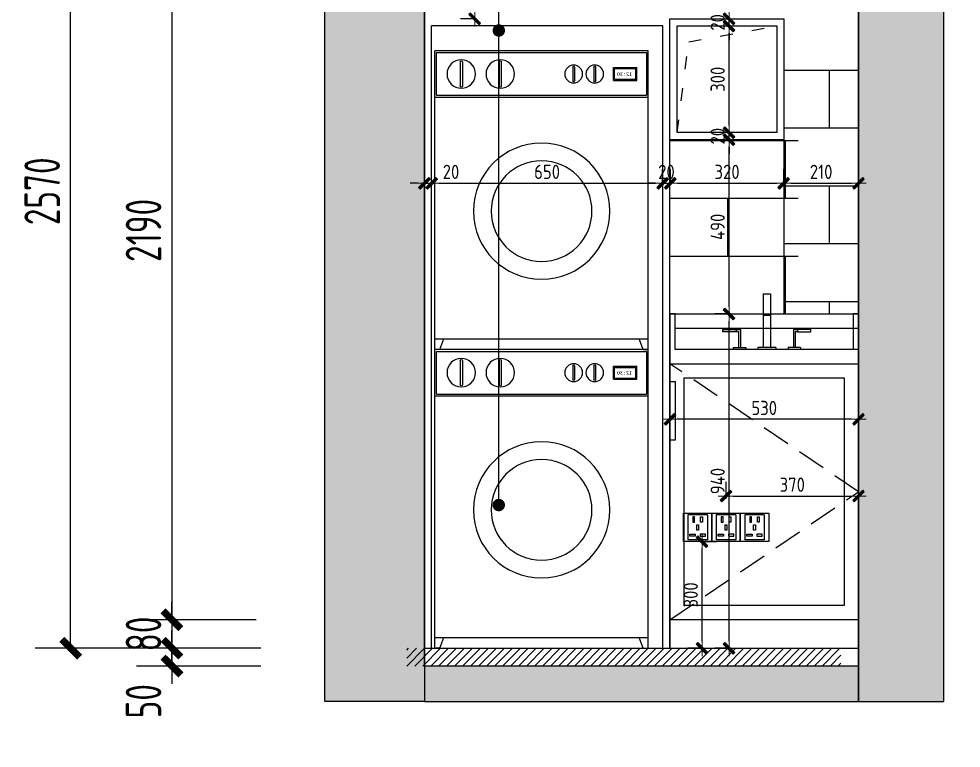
# Model space of a CAD drawing. Header units: millimetres. Extents: x 104198 to 1296755, y -81101 to 81453.
# Drawn here: x 705433 to 708082, y -26526 to -24475 of the extents above; entities that cross this region are included whole.
import ezdxf

# ---------------------------------------------------------------- set-up
doc = ezdxf.new("R2010")
doc.units = ezdxf.units.MM
doc.header["$PDMODE"] = 3
doc.linetypes.add('ACAD_ISO03W100', pattern=[30, 12, -18])
doc.linetypes.add('Ax-B-comp-L2qt-$0$Ax-B-comp-LG-$0${ Wide Dash }', pattern=[12, 4, -2, 4, -2])
doc.layers.get('Defpoints').update_dxf_attribs({"color": 250})
doc.layers.add('--外框线', color=7, linetype='Continuous', lineweight=30)
for name, color, linetype in [('0家具', 51, 'Continuous'), ('13-立面图', 1, 'Continuous'), ('3-新砌墙墙体', 4, 'Continuous'), ('D■02 地材填充', 250, 'Continuous')]:
    doc.layers.add(name, color=color, linetype=linetype)
doc.styles.add('CCD_DIM', font='ARCHS.SHX')
doc.styles.add('ROMANS', font='MingLiU.ttf')
doc.styles.add('尺寸标注', font='ARCHS.SHX', dxfattribs={"width": 0.8})
doc.styles.add('黑体', font='simhei.ttf', dxfattribs={"width": 0.7})
doc.dimstyles.get("Standard").update_dxf_attribs({"dimtxt": 0.18, "dimasz": 0.18, "dimexe": 0.18, "dimexo": 0.0625, "dimgap": 0.09, "dimtad": 0, "dimtih": 1, "dimtoh": 1, "dimdec": 4, "dimzin": 0, "dimdsep": 46, "dimtxsty": 'Standard', "dimcen": 0.09, "dimadec": 0, "dimazin": 0, "dimtfac": 1, "dimtdec": 4, "dimtofl": 0, "dimtmove": 0, "dimatfit": 3, "dimfxl": 1, "dimtolj": 1, "dimtzin": 0, "dimarcsym": 0})
doc.dimstyles.new('海龍1：20', dxfattribs={"dimscale": 20, "dimtxt": 2, "dimasz": 1, "dimexe": 2, "dimexo": 2, "dimgap": 0.6, "dimtad": 1, "dimdec": 0, "dimrnd": 5, "dimdsep": 46, "dimtxsty": 'CCD_DIM', "dimblk": 'WS-cj', "dimcen": 1, "dimclrd": 44, "dimclre": 44, "dimclrt": 2, "dimadec": 0, "dimazin": 2, "dimtfac": 1, "dimtdec": 4, "dimtix": 1, "dimtmove": 2, "dimatfit": 3, "dimldrblk": 'CCD_Leader_Arrow', "dimfxl": 5, "dimfxlon": 1, "dimtolj": 1, "dimarcsym": 0})
doc.dimstyles.new('海龍1：50', dxfattribs={"dimscale": 50, "dimtxt": 2, "dimasz": 1, "dimexe": 2, "dimexo": 2, "dimgap": 0.6, "dimtad": 1, "dimdec": 0, "dimrnd": 5, "dimdsep": 46, "dimtxsty": 'CCD_DIM', "dimblk": 'WS-cj', "dimcen": 1, "dimclrd": 44, "dimclre": 44, "dimclrt": 2, "dimadec": 0, "dimazin": 2, "dimtfac": 1, "dimtdec": 4, "dimtix": 1, "dimtmove": 2, "dimatfit": 3, "dimldrblk": 'CCD_Leader_Arrow', "dimfxl": 5, "dimfxlon": 1, "dimtolj": 1, "dimarcsym": 0})
doc.dimstyles.new('立面标注', dxfattribs={"dimtxt": 100, "dimasz": 35, "dimexe": 20, "dimexo": 100, "dimtad": 1, "dimdec": 0, "dimtxsty": '黑体', "dimblk": 'ARCHTICK', "dimcen": 80, "dimdle": 20, "dimclrd": 251, "dimclre": 251, "dimclrt": 256, "dimadec": 0, "dimazin": 0, "dimtfac": 1, "dimtdec": 0, "dimtix": 1, "dimtmove": 2, "dimatfit": 3, "dimldrblk": 'DOT', "dimfxl": 200, "dimfxlon": 1, "dimarcsym": 0})

# ---------------------------------------------------------------- blocks, each defined once
blk = doc.blocks.new('_ArchTick')
at = {"color": 2, "linetype": 'ByBlock', "const_width": 0.4}
blk.add_lwpolyline([(-0.5, -0.5), (0.5, 0.5)], dxfattribs=at)
blk = doc.blocks.new('*D256')
at = {"color": 44, "lineweight": -2, "transparency": 16777216}
for p, q in [((705863.4, -26164.8), (705863.4, -26114.8)), ((706074, -26164.8), (705763.4, -26164.8)), ((705863.4, -26164.8), (705863.4, -26244.8)), ((706052.2, -26244.8), (705763.4, -26244.8)), ((705863.4, -26244.8), (705863.4, -26294.8))]:
    blk.add_line(p, q, dxfattribs=at)
at = {"layer": 'Defpoints', "color": 0, "transparency": 16777216}
for p in [(706174, -26164.8), (705863.4, -26244.8), (706152.2, -26244.8)]:
    blk.add_point(p, dxfattribs=at)
at = {"color": 44, "lineweight": -2, "transparency": 16777216, "xscale": 50, "yscale": 50, "zscale": 50}
for p, rotation in [((705863.4, -26164.8), 270), ((705863.4, -26244.8), 90)]:
    blk.add_blockref('_ArchTick', p, dxfattribs=dict(at, rotation=rotation))
at = {"color": 2, "transparency": 16777216, "insert": (705783.4, -26204.8), "char_height": 100, "attachment_point": 5, "rotation": 90, "style": '尺寸标注'}
blk.add_mtext('\\A1;80', dxfattribs=at)
blk = doc.blocks.new('CCD_Leader_Arrow')
at = {"color": 50, "linetype": 'ByBlock'}
blk.add_line((0, 0), (-1, 0), dxfattribs=at)
for points in [[(-0.859, 0.668), (-0.597, 0.852), (-0.24, 0), (0, 0)], [(-0.859, -0.668), (-0.597, -0.852), (-0.24, 0), (0, 0)]]:
    blk.add_solid(points, dxfattribs=at)
blk = doc.blocks.new('WS-cj')
blk.add_hatch(color=2).paths.add_polyline_path([(0.588, 0.818), (-0.818, -0.588), (-0.588, -0.818), (0.818, 0.588)])
at = {"color": 2, "linetype": 'ByBlock', "lineweight": 0}
for p, q in [((-1.1, 0), (0, 0)), ((0, 0), (1.1, 0))]:
    blk.add_line(p, q, dxfattribs=at)
at = {"color": 2}
blk.add_lwpolyline([(0.588, 0.818), (-0.818, -0.588), (-0.588, -0.818), (0.818, 0.588)], close=True, dxfattribs=at)
blk = doc.blocks.new('*D257')
at = {"color": 44, "lineweight": -2, "transparency": 16777216}
for p, q in [((705828.6, -23674.8), (705478.6, -23674.8)), ((705578.6, -26244.8), (705578.6, -23674.8)), ((705828.6, -26244.8), (705478.6, -26244.8))]:
    blk.add_line(p, q, dxfattribs=at)
at = {"layer": 'Defpoints', "color": 0, "transparency": 16777216}
for p in [(705578.6, -23674.8), (706613, -23674.8), (706063.4, -26244.8)]:
    blk.add_point(p, dxfattribs=at)
at = {"color": 44, "lineweight": -2, "transparency": 16777216, "xscale": 50, "yscale": 50, "zscale": 50}
for p, rotation in [((705578.6, -23674.8), 90), ((705578.6, -26244.8), 270)]:
    blk.add_blockref('_ArchTick', p, dxfattribs=dict(at, rotation=rotation))
at = {"color": 2, "transparency": 16777216, "insert": (705498.6, -24959.8), "char_height": 100, "attachment_point": 5, "rotation": 90, "style": '尺寸标注'}
blk.add_mtext('\\A1;2570', dxfattribs=at)
blk = doc.blocks.new('*D258')
at = {"color": 44, "lineweight": -2, "transparency": 16777216}
for p, q in [((706113.4, -23974.8), (705763.4, -23974.8)), ((705863.4, -23974.8), (705863.4, -26164.8)), ((706099.8, -26164.8), (705763.4, -26164.8))]:
    blk.add_line(p, q, dxfattribs=at)
at = {"layer": 'Defpoints', "color": 0, "transparency": 16777216}
for p in [(706613, -23974.8), (705863.4, -26164.8), (706199.8, -26164.8)]:
    blk.add_point(p, dxfattribs=at)
at = {"color": 44, "lineweight": -2, "transparency": 16777216, "xscale": 50, "yscale": 50, "zscale": 50}
for p, rotation in [((705863.4, -23974.8), 90), ((705863.4, -26164.8), 270)]:
    blk.add_blockref('_ArchTick', p, dxfattribs=dict(at, rotation=rotation))
at = {"color": 2, "transparency": 16777216, "insert": (705783.4, -25069.8), "char_height": 100, "attachment_point": 5, "rotation": 90, "style": '尺寸标注'}
blk.add_mtext('\\A1;2190', dxfattribs=at)
blk = doc.blocks.new('*D260')
at = {"color": 44, "lineweight": -2, "transparency": 16777216}
for p, q in [((705863.4, -26244.8), (705863.4, -26194.8)), ((706113.4, -26244.8), (705763.4, -26244.8)), ((705863.4, -26294.8), (705863.4, -26244.8)), ((706113.4, -26294.8), (705763.4, -26294.8)), ((705863.4, -26294.8), (705863.4, -26344.8))]:
    blk.add_line(p, q, dxfattribs=at)
at = {"layer": 'Defpoints', "color": 0, "transparency": 16777216}
for p in [(705863.4, -26244.8), (706613, -26244.8), (706613, -26294.8)]:
    blk.add_point(p, dxfattribs=at)
at = {"color": 44, "lineweight": -2, "transparency": 16777216, "xscale": 50, "yscale": 50, "zscale": 50}
for p, rotation in [((705863.4, -26244.8), 270), ((705863.4, -26294.8), 90)]:
    blk.add_blockref('_ArchTick', p, dxfattribs=dict(at, rotation=rotation))
at = {"color": 2, "transparency": 16777216, "insert": (705783.4, -26393.8), "char_height": 100, "attachment_point": 5, "rotation": 90, "style": '尺寸标注'}
blk.add_mtext('\\A1;50', dxfattribs=at)
blk = doc.blocks.new('fdfggtrt')
at = {"color": 8, "ltscale": 0.8}
for p, q in [((186517.5, -22257, 0), (186517.5, -21417, 0)), ((186517.5, -21417, 0), (187117.5, -21417, 0)), ((187112.5, -21422, 0), (186522.5, -21422, 0)), ((186522.5, -21422, 0), (186522.5, -21542, 0)), ((187112.5, -21542, 0), (187112.5, -21422, 0)), ((187117.5, -22257, 0), (187117.5, -21417, 0)), ((186930.7, -21448.1, 0), (186930.7, -21515.8, 0)), ((186936.7, -21448.1, 0), (186936.7, -21515.8, 0)), ((187040.3, -21448.1, 0), (187040.3, -21515.8, 0)), ((187046.3, -21448.1, 0), (187046.3, -21515.8, 0)), ((186549.5, -21500, 0), (186549.5, -21464, 0)), ((186615.5, -21464, 0), (186549.5, -21464, 0)), ((186552.5, -21497, 0), (186552.5, -21467, 0)), ((186612.5, -21467, 0), (186552.5, -21467, 0)), ((186612.5, -21497, 0), (186612.5, -21467, 0)), ((186615.5, -21500, 0), (186615.5, -21464, 0)), ((186665.6, -21462.4, 0), (186665.6, -21501.5, 0)), ((186670.6, -21462.4, 0), (186670.6, -21501.5, 0)), ((186724.8, -21462.4, 0), (186724.8, -21501.5, 0)), ((186729.8, -21462.4, 0), (186729.8, -21501.5, 0)), ((186615.5, -21500, 0), (186549.5, -21500, 0)), ((186612.5, -21497, 0), (186552.5, -21497, 0)), ((187117.5, -21547, 0), (186517.5, -21547, 0)), ((187112.5, -21542, 0), (186522.5, -21542, 0)), ((187117.5, -22227, 0), (186517.5, -22227, 0)), ((186531.7, -22257, 0), (186543, -22227, 0)), ((187103.3, -22257, 0), (187092, -22227, 0)), ((186531.7, -22257, 0), (186517.5, -22257, 0)), ((187103.3, -22257, 0), (187117.5, -22257, 0))]:
    blk.add_line(p, q, dxfattribs=at)
for centre, radius in [((186933.7, -21482, 0), 40), ((187043.3, -21482, 0), 40), ((186668.1, -21482, 0), 25), ((186727.3, -21482, 0), 25), ((186817.5, -21867.8, 0), 191.6), ((186817.5, -21867.8, 0), 141.6)]:
    blk.add_circle(centre, radius, dxfattribs=at)
for centre, radius, start, end in [((186933.7, -21448.1, 0), 3, 0, 180), ((187043.3, -21448.1, 0), 3, 0, 180), ((186668.1, -21462.4, 0), 2.5, 0, 180), ((186727.3, -21462.4, 0), 2.5, 0, 180), ((186668.1, -21501.5, 0), 2.5, 180, 0), ((186727.3, -21501.5, 0), 2.5, 180, 0), ((186933.7, -21515.8, 0), 3, 180, 0), ((187043.3, -21515.8, 0), 3, 180, 0)]:
    blk.add_arc(centre, radius, start, end, dxfattribs=at)
at = {"color": 8, "ltscale": 0.8, "style": 'ROMANS'}
blk.add_text('12:30', height=10.8, dxfattribs=at).set_placement((186563.3, -21487.5, 0))
blk = doc.blocks.new('A$C6A530C44')
at = {"color": 1}
for p, q in [((134.3, 156.6, 0), (114.3, 156.6, 0)), ((114.3, 156.6, 0), (114.3, 97.1, 0)), ((134.3, 156.6, 0), (134.3, 97.1, 0)), ((114.3, 97.1, 0), (134.3, 97.1, 0)), ((114.3, 97.1, 0), (114.3, 6, 0)), ((116.3, 95.6, 0), (116.3, 97.1, 0)), ((116.3, 95.6, 0), (132.3, 95.7, 0)), ((132.3, 95.7, 0), (132.3, 97.2, 0)), ((134.3, 97.1, 0), (134.3, 6, 0)), ((37.9, 55.9, 0), (49.6, 55.9, 0)), ((49.6, 55.9, 0), (49.6, 6, 0)), ((210.1, 55.9, 0), (198.4, 55.9, 0)), ((198.4, 55.9, 0), (198.4, 6, 0)), ((37.9, 50.4, 0), (44.1, 50.4, 0)), ((37.9, 50.2, 0), (44.1, 50.2, 0)), ((44.1, 50.4, 0), (44.1, 6, 0)), ((203.9, 50.4, 0), (203.9, 6, 0)), ((210.1, 50.4, 0), (203.9, 50.4, 0)), ((203.9, 50.2, 0), (210.1, 50.2, 0)), ((29.6, 6, 0), (29.6, 0, 0)), ((29.6, 6, 0), (64.6, 6, 0)), ((29.6, 0, 0), (218.4, 0, 0)), ((64.6, 6, 0), (64.6, 0, 0)), ((99.3, 6, 0), (99.3, 0, 0)), ((99.3, 6, 0), (149.3, 6, 0)), ((149.3, 6, 0), (149.3, 0, 0)), ((183.4, 6, 0), (183.4, 0, 0)), ((218.4, 6, 0), (183.4, 6, 0)), ((218.4, 6, 0), (218.4, 0, 0))]:
    blk.add_line(p, q, dxfattribs=at)
at = {"color": 1, "elevation": 0}
for points in [[(0, 56.6), (37.9, 56.6), (37.9, 49.7), (0, 49.7)], [(248, 56.6), (210.1, 56.6), (210.1, 49.7), (248, 49.7)]]:
    blk.add_lwpolyline(points, close=True, dxfattribs=at)
blk = doc.blocks.new('5C')
at = {"layer": '13-立面图', "color": 8}
for p, q in [((-70, 77.5), (-15, 77.5)), ((-70, 77.5), (-70, 7.5)), ((-15, 77.5), (-15, 7.5)), ((-70, 7.5), (-15, 7.5))]:
    blk.add_line(p, q, dxfattribs=at)
for points in [[(-82.5, 2.5), (-2.5, 2.5), (-2.5, 82.5), (-82.5, 82.5)], [(-82.5, 2.5), (-2.5, 2.5), (-2.5, 82.5), (-82.5, 82.5)], [(-55.9, 57), (-50.9, 57), (-50.9, 72), (-55.9, 72)], [(-29.1, 57), (-34.1, 57), (-34.1, 72), (-29.1, 72)], [(-45, 34.6), (-40, 34.6), (-40, 49.6), (-45, 49.6)], [(-49.3, 23), (-49.3, 18), (-64.3, 18), (-64.3, 23)], [(-35.7, 23), (-35.7, 18), (-20.7, 18), (-20.7, 23)]]:
    blk.add_lwpolyline(points, close=True, dxfattribs=at)
blk = doc.blocks.new('*D265')
at = {"color": 44, "lineweight": -2, "transparency": 16777216}
for p, q in [((707263.2, -26915), (707263.2, -27265)), ((707793.2, -26915), (707793.2, -27265)), ((707263.2, -27165), (707793.2, -27165))]:
    blk.add_line(p, q, dxfattribs=at)
at = {"layer": 'Defpoints', "color": 0, "transparency": 16777216}
for p in [(707263.2, -26244.8), (707793.2, -26394.8), (707793.2, -27165)]:
    blk.add_point(p, dxfattribs=at)
at = {"color": 44, "lineweight": -2, "transparency": 16777216, "xscale": 50, "yscale": 50, "zscale": 50, "rotation": 180}
blk.add_blockref('_ArchTick', (707263.2, -27165), dxfattribs=at)
at = {"color": 44, "lineweight": -2, "transparency": 16777216, "xscale": 50, "yscale": 50, "zscale": 50}
blk.add_blockref('_ArchTick', (707793.2, -27165), dxfattribs=at)
at = {"color": 2, "transparency": 16777216, "insert": (707528.2, -27085), "char_height": 100, "attachment_point": 5, "style": '尺寸标注'}
blk.add_mtext('\\A1;530', dxfattribs=at)
blk = doc.blocks.new('*D266')
at = {"color": 44, "lineweight": -2, "transparency": 16777216}
for p, q in [((706573.2, -26915), (706573.2, -27265)), ((707263.2, -26915), (707263.2, -27265)), ((707263.2, -27165), (706573.2, -27165))]:
    blk.add_line(p, q, dxfattribs=at)
at = {"layer": 'Defpoints', "color": 0, "transparency": 16777216}
for p in [(707263.2, -26244.8), (706573.2, -26394.8), (706573.2, -27165)]:
    blk.add_point(p, dxfattribs=at)
at = {"color": 44, "lineweight": -2, "transparency": 16777216, "xscale": 50, "yscale": 50, "zscale": 50, "rotation": 180}
blk.add_blockref('_ArchTick', (706573.2, -27165), dxfattribs=at)
at = {"color": 44, "lineweight": -2, "transparency": 16777216, "xscale": 50, "yscale": 50, "zscale": 50}
blk.add_blockref('_ArchTick', (707263.2, -27165), dxfattribs=at)
at = {"color": 2, "transparency": 16777216, "insert": (706918.2, -27085), "char_height": 100, "attachment_point": 5, "style": '尺寸标注'}
blk.add_mtext('\\A1;690', dxfattribs=at)
blk = doc.blocks.new('*D264')
at = {"color": 44, "lineweight": -2, "transparency": 16777216}
for p, q in [((706573.2, -27186.6), (706573.2, -27536.6)), ((707793.2, -27186.6), (707793.2, -27536.6)), ((706573.2, -27436.6), (707793.2, -27436.6))]:
    blk.add_line(p, q, dxfattribs=at)
at = {"layer": 'Defpoints', "color": 0, "transparency": 16777216}
for p in [(707793.2, -26394.8), (706573.2, -26603), (707793.2, -27436.6)]:
    blk.add_point(p, dxfattribs=at)
at = {"color": 44, "lineweight": -2, "transparency": 16777216, "xscale": 50, "yscale": 50, "zscale": 50, "rotation": 180}
blk.add_blockref('_ArchTick', (706573.2, -27436.6), dxfattribs=at)
at = {"color": 44, "lineweight": -2, "transparency": 16777216, "xscale": 50, "yscale": 50, "zscale": 50}
blk.add_blockref('_ArchTick', (707793.2, -27436.6), dxfattribs=at)
at = {"color": 2, "transparency": 16777216, "insert": (707223.2, -27356.6), "char_height": 100, "attachment_point": 5, "style": '尺寸标注'}
blk.add_mtext('\\A1;1220', dxfattribs=at)
blk = doc.blocks.new('_Dot')
at = {"color": 2, "linetype": 'ByBlock', "lineweight": -2}
blk.add_line((-0.5, 0), (-1, 0), dxfattribs=at)
at = {"color": 2, "linetype": 'ByBlock', "const_width": 0.5}
blk.add_lwpolyline([(-0.25, 0, 1), (0.25, 0, 1)], format="xyb", close=True, dxfattribs=at)
blk = doc.blocks.new('*D871')
at = {"color": 44, "lineweight": -2, "transparency": 16777216}
for p, q in [((707429.3, -25304.8), (707389.3, -25304.8)), ((707429.3, -26224.8), (707429.3, -25324.8)), ((707429.3, -26244.8), (707389.3, -26244.8))]:
    blk.add_line(p, q, dxfattribs=at)
at = {"layer": 'Defpoints', "color": 0, "transparency": 16777216}
for p in [(707429.3, -25304.8), (707443.7, -25304.8), (707443.7, -26244.8)]:
    blk.add_point(p, dxfattribs=at)
at = {"color": 44, "lineweight": -2, "transparency": 16777216, "xscale": 20, "yscale": 20, "zscale": 20}
for p, rotation in [((707429.3, -25304.8), 90), ((707429.3, -26244.8), 270)]:
    blk.add_blockref('WS-cj', p, dxfattribs=dict(at, rotation=rotation))
at = {"color": 2, "transparency": 16777216, "insert": (707397.3, -25774.8), "char_height": 40, "attachment_point": 5, "rotation": 90, "style": 'CCD_DIM'}
blk.add_mtext('\\A1;940', dxfattribs=at)
blk = doc.blocks.new('*D872')
at = {"color": 44, "lineweight": -2, "transparency": 16777216}
for p, q in [((707429.3, -24814.8), (707389.3, -24814.8)), ((707429.3, -25284.8), (707429.3, -24834.8)), ((707429.3, -25304.8), (707389.3, -25304.8))]:
    blk.add_line(p, q, dxfattribs=at)
at = {"layer": 'Defpoints', "color": 0, "transparency": 16777216}
for p in [(707429.3, -24814.8), (707429.3, -24814.8), (707443.7, -25304.8)]:
    blk.add_point(p, dxfattribs=at)
at = {"color": 44, "lineweight": -2, "transparency": 16777216, "xscale": 20, "yscale": 20, "zscale": 20}
for p, rotation in [((707429.3, -24814.8), 90), ((707429.3, -25304.8), 270)]:
    blk.add_blockref('WS-cj', p, dxfattribs=dict(at, rotation=rotation))
at = {"color": 2, "transparency": 16777216, "insert": (707397.3, -25059.8), "char_height": 40, "attachment_point": 5, "rotation": 90, "style": 'CCD_DIM'}
blk.add_mtext('\\A1;490', dxfattribs=at)
blk = doc.blocks.new('*D873')
at = {"color": 44, "lineweight": -2, "transparency": 16777216}
for p, q in [((706714.5, -23974.8), (706674.5, -23974.8)), ((706714.5, -24454.8), (706714.5, -23994.8)), ((706714.5, -24474.8), (706674.5, -24474.8))]:
    blk.add_line(p, q, dxfattribs=at)
at = {"layer": 'Defpoints', "color": 0, "transparency": 16777216}
for p in [(706714.5, -23974.8), (706714.5, -23974.8), (706714.5, -24474.8)]:
    blk.add_point(p, dxfattribs=at)
at = {"color": 44, "lineweight": -2, "transparency": 16777216, "xscale": 20, "yscale": 20, "zscale": 20}
for p, rotation in [((706714.5, -23974.8), 90), ((706714.5, -24474.8), 270)]:
    blk.add_blockref('WS-cj', p, dxfattribs=dict(at, rotation=rotation))
at = {"color": 2, "transparency": 16777216, "insert": (706682.5, -24224.8), "char_height": 40, "attachment_point": 5, "rotation": 90, "style": 'CCD_DIM'}
blk.add_mtext('\\A1;500', dxfattribs=at)
blk = doc.blocks.new('*D874')
at = {"color": 44, "lineweight": -2, "transparency": 16777216}
for p, q in [((707263.2, -25523.4), (707263.2, -25641.1)), ((707793.2, -25580), (707793.2, -25641.1)), ((707773.2, -25601.1), (707283.2, -25601.1))]:
    blk.add_line(p, q, dxfattribs=at)
at = {"layer": 'Defpoints', "color": 0, "transparency": 16777216}
for p in [(707263.2, -25483.4), (707793.2, -25540), (707263.2, -25601.1)]:
    blk.add_point(p, dxfattribs=at)
at = {"color": 44, "lineweight": -2, "transparency": 16777216, "xscale": 20, "yscale": 20, "zscale": 20, "rotation": 180}
blk.add_blockref('WS-cj', (707263.2, -25601.1), dxfattribs=at)
at = {"color": 44, "lineweight": -2, "transparency": 16777216, "xscale": 20, "yscale": 20, "zscale": 20}
blk.add_blockref('WS-cj', (707793.2, -25601.1), dxfattribs=at)
at = {"color": 2, "transparency": 16777216, "insert": (707528.2, -25569.1), "char_height": 40, "attachment_point": 5, "style": 'CCD_DIM'}
blk.add_mtext('\\A1;530', dxfattribs=at)
blk = doc.blocks.new('*D1036')
at = {"color": 44, "lineweight": -2, "transparency": 16777216}
for p, q in [((707429.3, -24774.8), (707429.3, -24754.8)), ((707429.3, -24794.8), (707389.3, -24794.8)), ((707429.3, -24814.8), (707389.3, -24814.8)), ((707429.3, -24814.8), (707429.3, -24794.8)), ((707429.3, -24834.8), (707429.3, -24854.8))]:
    blk.add_line(p, q, dxfattribs=at)
at = {"layer": 'Defpoints', "color": 0, "transparency": 16777216}
for p in [(707429.3, -24794.8), (707460.3, -24794.8), (707460.3, -24814.8)]:
    blk.add_point(p, dxfattribs=at)
at = {"color": 44, "lineweight": -2, "transparency": 16777216, "xscale": 20, "yscale": 20, "zscale": 20}
for p, rotation in [((707429.3, -24794.8), 270), ((707429.3, -24814.8), 90)]:
    blk.add_blockref('WS-cj', p, dxfattribs=dict(at, rotation=rotation))
at = {"color": 2, "transparency": 16777216, "insert": (707397.3, -24804.8), "char_height": 40, "attachment_point": 5, "rotation": 90, "style": 'CCD_DIM'}
blk.add_mtext('\\A1;20', dxfattribs=at)
blk = doc.blocks.new('*D1037')
at = {"color": 44, "lineweight": -2, "transparency": 16777216}
for p, q in [((707429.3, -24494.8), (707469.3, -24494.8)), ((707429.3, -24774.8), (707429.3, -24514.8)), ((707429.3, -24794.8), (707389.3, -24794.8))]:
    blk.add_line(p, q, dxfattribs=at)
at = {"layer": 'Defpoints', "color": 0, "transparency": 16777216}
for p in [(707403.4, -24494.8), (707429.3, -24494.8), (707460.3, -24794.8)]:
    blk.add_point(p, dxfattribs=at)
at = {"color": 44, "lineweight": -2, "transparency": 16777216, "xscale": 20, "yscale": 20, "zscale": 20}
for p, rotation in [((707429.3, -24494.8), 90), ((707429.3, -24794.8), 270)]:
    blk.add_blockref('WS-cj', p, dxfattribs=dict(at, rotation=rotation))
at = {"color": 2, "transparency": 16777216, "insert": (707397.3, -24644.8), "char_height": 40, "attachment_point": 5, "rotation": 90, "style": 'CCD_DIM'}
blk.add_mtext('\\A1;300', dxfattribs=at)
blk = doc.blocks.new('*D1038')
at = {"color": 44, "lineweight": -2, "transparency": 16777216}
for p, q in [((707429.3, -24454.8), (707429.3, -24434.8)), ((707429.3, -24474.8), (707469.3, -24474.8)), ((707429.3, -24494.8), (707429.3, -24474.8)), ((707429.3, -24494.8), (707469.3, -24494.8)), ((707429.3, -24514.8), (707429.3, -24534.8))]:
    blk.add_line(p, q, dxfattribs=at)
at = {"layer": 'Defpoints', "color": 0, "transparency": 16777216}
for p in [(707403.4, -24474.8), (707429.3, -24474.8), (707403.4, -24494.8)]:
    blk.add_point(p, dxfattribs=at)
at = {"color": 44, "lineweight": -2, "transparency": 16777216, "xscale": 20, "yscale": 20, "zscale": 20}
for p, rotation in [((707429.3, -24474.8), 270), ((707429.3, -24494.8), 90)]:
    blk.add_blockref('WS-cj', p, dxfattribs=dict(at, rotation=rotation))
at = {"color": 2, "transparency": 16777216, "insert": (707397.3, -24484.8), "char_height": 40, "attachment_point": 5, "rotation": 90, "style": 'CCD_DIM'}
blk.add_mtext('\\A1;20', dxfattribs=at)
blk = doc.blocks.new('*D1039')
at = {"color": 44, "lineweight": -2, "transparency": 16777216}
for p, q in [((706573.2, -24944.8), (706573.2, -24897.2)), ((706593.2, -24944.8), (706593.2, -24897.2)), ((706553.2, -24937.2), (706533.2, -24937.2)), ((706573.2, -24937.2), (706593.2, -24937.2)), ((706613.2, -24937.2), (706633.2, -24937.2))]:
    blk.add_line(p, q, dxfattribs=at)
at = {"layer": 'Defpoints', "color": 0, "transparency": 16777216}
for p in [(706593.2, -24937.2), (706573.2, -24984.8), (706593.2, -24984.8)]:
    blk.add_point(p, dxfattribs=at)
at = {"color": 44, "lineweight": -2, "transparency": 16777216, "xscale": 20, "yscale": 20, "zscale": 20}
blk.add_blockref('WS-cj', (706573.2, -24937.2), dxfattribs=at)
at = {"color": 44, "lineweight": -2, "transparency": 16777216, "xscale": 20, "yscale": 20, "zscale": 20, "rotation": 180}
blk.add_blockref('WS-cj', (706593.2, -24937.2), dxfattribs=at)
at = {"color": 2, "transparency": 16777216, "insert": (706647.7, -24905.2), "char_height": 40, "attachment_point": 5, "style": 'CCD_DIM'}
blk.add_mtext('\\A1;20', dxfattribs=at)
blk = doc.blocks.new('*D1040')
at = {"color": 44, "lineweight": -2, "transparency": 16777216}
for p, q in [((706593.2, -24944.8), (706593.2, -24897.2)), ((707242.4, -24944.8), (707242.4, -24897.2)), ((706613.2, -24937.2), (707222.4, -24937.2))]:
    blk.add_line(p, q, dxfattribs=at)
at = {"layer": 'Defpoints', "color": 0, "transparency": 16777216}
for p in [(707242.4, -24937.2), (706593.2, -24984.8), (707242.4, -24984.8)]:
    blk.add_point(p, dxfattribs=at)
at = {"color": 44, "lineweight": -2, "transparency": 16777216, "xscale": 20, "yscale": 20, "zscale": 20, "rotation": 180}
blk.add_blockref('WS-cj', (706593.2, -24937.2), dxfattribs=at)
at = {"color": 44, "lineweight": -2, "transparency": 16777216, "xscale": 20, "yscale": 20, "zscale": 20}
blk.add_blockref('WS-cj', (707242.4, -24937.2), dxfattribs=at)
at = {"color": 2, "transparency": 16777216, "insert": (706917.8, -24905.2), "char_height": 40, "attachment_point": 5, "style": 'CCD_DIM'}
blk.add_mtext('\\A1;650', dxfattribs=at)
blk = doc.blocks.new('*D1041')
at = {"color": 44, "lineweight": -2, "transparency": 16777216}
for p, q in [((707242.4, -24944.8), (707242.4, -24897.2)), ((707264.4, -24937.2), (707264.4, -24897.2)), ((707222.4, -24937.2), (707202.4, -24937.2)), ((707242.4, -24937.2), (707264.4, -24937.2)), ((707284.4, -24937.2), (707304.4, -24937.2))]:
    blk.add_line(p, q, dxfattribs=at)
at = {"layer": 'Defpoints', "color": 0, "transparency": 16777216}
for p in [(707264.4, -24937.2), (707264.4, -24937.2), (707242.4, -24984.8)]:
    blk.add_point(p, dxfattribs=at)
at = {"color": 44, "lineweight": -2, "transparency": 16777216, "xscale": 20, "yscale": 20, "zscale": 20}
blk.add_blockref('WS-cj', (707242.4, -24937.2), dxfattribs=at)
at = {"color": 44, "lineweight": -2, "transparency": 16777216, "xscale": 20, "yscale": 20, "zscale": 20, "rotation": 180}
blk.add_blockref('WS-cj', (707264.4, -24937.2), dxfattribs=at)
at = {"color": 2, "transparency": 16777216, "insert": (707253.4, -24905.2), "char_height": 40, "attachment_point": 5, "style": 'CCD_DIM'}
blk.add_mtext('\\A1;20', dxfattribs=at)
blk = doc.blocks.new('*D1042')
at = {"color": 44, "lineweight": -2, "transparency": 16777216}
for p, q in [((707264.4, -24937.2), (707264.4, -24897.2)), ((707583.2, -24937.2), (707583.2, -24897.2)), ((707284.4, -24937.2), (707563.2, -24937.2))]:
    blk.add_line(p, q, dxfattribs=at)
at = {"layer": 'Defpoints', "color": 0, "transparency": 16777216}
for p in [(707264.4, -24937.2), (707583.2, -24937.2), (707583.2, -24937.2)]:
    blk.add_point(p, dxfattribs=at)
at = {"color": 44, "lineweight": -2, "transparency": 16777216, "xscale": 20, "yscale": 20, "zscale": 20, "rotation": 180}
blk.add_blockref('WS-cj', (707264.4, -24937.2), dxfattribs=at)
at = {"color": 44, "lineweight": -2, "transparency": 16777216, "xscale": 20, "yscale": 20, "zscale": 20}
blk.add_blockref('WS-cj', (707583.2, -24937.2), dxfattribs=at)
at = {"color": 2, "transparency": 16777216, "insert": (707423.8, -24905.2), "char_height": 40, "attachment_point": 5, "style": 'CCD_DIM'}
blk.add_mtext('\\A1;320', dxfattribs=at)
blk = doc.blocks.new('*D1043')
at = {"color": 44, "lineweight": -2, "transparency": 16777216}
for p, q in [((707583.2, -24937.2), (707583.2, -24897.2)), ((707603.2, -24937.2), (707773.2, -24937.2)), ((707793.2, -24937.2), (707793.2, -24977.2))]:
    blk.add_line(p, q, dxfattribs=at)
at = {"layer": 'Defpoints', "color": 0, "transparency": 16777216}
for p in [(707793.2, -24915.2), (707583.2, -24937.2), (707793.2, -24937.2)]:
    blk.add_point(p, dxfattribs=at)
at = {"color": 44, "lineweight": -2, "transparency": 16777216, "xscale": 20, "yscale": 20, "zscale": 20, "rotation": 180}
blk.add_blockref('WS-cj', (707583.2, -24937.2), dxfattribs=at)
at = {"color": 44, "lineweight": -2, "transparency": 16777216, "xscale": 20, "yscale": 20, "zscale": 20}
blk.add_blockref('WS-cj', (707793.2, -24937.2), dxfattribs=at)
at = {"color": 2, "transparency": 16777216, "insert": (707688.2, -24905.2), "char_height": 40, "attachment_point": 5, "style": 'CCD_DIM'}
blk.add_mtext('\\A1;210', dxfattribs=at)
blk = doc.blocks.new('*D1079')
at = {"color": 44, "lineweight": -2, "transparency": 16777216}
for p, q in [((707353.7, -25944.8), (707393.7, -25944.8)), ((707353.7, -26224.8), (707353.7, -25964.8)), ((707353.7, -26244.8), (707313.7, -26244.8))]:
    blk.add_line(p, q, dxfattribs=at)
at = {"layer": 'Defpoints', "color": 0, "transparency": 16777216}
for p in [(707340.9, -25944.8), (707353.7, -25944.8), (707354.9, -26244.8)]:
    blk.add_point(p, dxfattribs=at)
at = {"color": 44, "lineweight": -2, "transparency": 16777216, "xscale": 20, "yscale": 20, "zscale": 20}
for p, rotation in [((707353.7, -25944.8), 90), ((707353.7, -26244.8), 270)]:
    blk.add_blockref('WS-cj', p, dxfattribs=dict(at, rotation=rotation))
at = {"color": 2, "transparency": 16777216, "insert": (707321.7, -26094.8), "char_height": 40, "attachment_point": 5, "rotation": 90, "style": 'CCD_DIM'}
blk.add_mtext('\\A1;300', dxfattribs=at)
blk = doc.blocks.new('*D1080')
at = {"color": 44, "lineweight": -2, "transparency": 16777216}
for p, q in [((707420.9, -25824.8), (707420.9, -25776.9)), ((707440.9, -25816.9), (707773.2, -25816.9)), ((707793.2, -25816), (707793.2, -25856.9))]:
    blk.add_line(p, q, dxfattribs=at)
at = {"layer": 'Defpoints', "color": 0, "transparency": 16777216}
for p in [(707793.2, -25776), (707793.2, -25816.9), (707420.9, -25864.8)]:
    blk.add_point(p, dxfattribs=at)
at = {"color": 44, "lineweight": -2, "transparency": 16777216, "xscale": 20, "yscale": 20, "zscale": 20, "rotation": 180}
blk.add_blockref('WS-cj', (707420.9, -25816.9), dxfattribs=at)
at = {"color": 44, "lineweight": -2, "transparency": 16777216, "xscale": 20, "yscale": 20, "zscale": 20}
blk.add_blockref('WS-cj', (707793.2, -25816.9), dxfattribs=at)
at = {"color": 2, "transparency": 16777216, "insert": (707607.1, -25784.9), "char_height": 40, "attachment_point": 5, "style": 'CCD_DIM'}
blk.add_mtext('\\A1;370', dxfattribs=at)

msp = doc.modelspace()

# ---------------------------------------------------------------- hatches: boundary and pattern name
h = msp.add_hatch(color=252)
h.dxf.hatch_style = 1
h.paths.add_polyline_path([(708033.2, -23574.8), (706293.2, -23574.8), (706293.2, -23674.8), (706573.2, -23674.8), (708033.2, -23674.8)])
h.paths.add_polyline_path([(708033.2, -23674.8), (707793.2, -23674.8), (707793.2, -26394.8), (708033.2, -26394.8)])
h.paths.add_polyline_path([(706573.2, -23674.8), (706293.2, -23674.8), (706293.2, -26394.8), (706573.2, -26394.8)])
h.paths.add_polyline_path([(707793.2, -26294.8), (706573.2, -26294.8), (706573.2, -26394.8), (707793.2, -26394.8)])
at = {"ltscale": 100}
h = msp.add_hatch(dxfattribs=at)
h.set_pattern_fill('AR-B816,_O', color=250, scale=0.8)
h.set_pattern_definition([(0, (706573.22, -26244.83), (0, 162.56), []), (90, (706573.22, -26244.83), (-162.56, 162.56), [162.56, -162.56])])
h.paths.add_polyline_path([(707793.2, -24474.8), (707583.2, -24474.8), (707583.2, -25304.8), (707793.2, -25304.8)])
h = msp.add_hatch(dxfattribs=at)
h.set_pattern_fill('AR-B816,_O', color=250, scale=0.8)
h.set_pattern_definition([(0, (707263.22, -25304.83), (0, 162.56), []), (90, (707263.22, -25304.83), (-162.56, 162.56), [162.56, -162.56])])
h.paths.add_polyline_path([(707623.2, -24814.8), (707263.2, -24814.8), (707263.2, -25304.8), (707545.4, -25304.8), (707545.4, -25248.2), (707565.4, -25248.2), (707565.4, -25304.8), (707623.2, -25304.8)])
at = {"layer": 'D■02 地材填充'}
h = msp.add_hatch(dxfattribs=at)
h.set_pattern_fill('ANSI31', color=256, scale=5, angle=180, style=0)
h.set_pattern_definition([(225, (706523.22, -26294.832), (11.22532, -11.22532), [])])
h.paths.add_polyline_path([(707743.2, -26244.8), (706523.2, -26244.8), (706523.2, -26294.8), (707743.2, -26294.8)])

# ---------------------------------------------------------------- linework, layer by layer
at = {"layer": '--外框线', "color": 1}
for p, q in [((706573.2, -23674.8), (706573.2, -26294.8)), ((707793.2, -26294.8), (707793.2, -23674.8))]:
    msp.add_line(p, q, dxfattribs=at)
msp.add_line((706573.2, -26244.8), (706573.2, -24474.8))
at = {"color": 2}
for p, q in [((707263.2, -26244.8), (707263.2, -24474.8)), ((707583.2, -24474.8), (707583.2, -25304.8)), ((706593.2, -26244.8), (706593.2, -24494.8)), ((707243.2, -24494.8), (706593.2, -24494.8)), ((707243.2, -26244.8), (707243.2, -24494.8)), ((707278.2, -25304.8), (707793.2, -25304.8)), ((706573.2, -26244.8), (707793.2, -26244.8))]:
    msp.add_line(p, q, dxfattribs=at)
at = {"color": 251, "linetype": 'ACAD_ISO03W100', "ltscale": 3}
for p, q in [((707315.9, -24539.2), (707563.2, -24494.8)), ((707283.2, -24794.8), (707315.9, -24539.2))]:
    msp.add_line(p, q, dxfattribs=at)
at = {"color": 252}
for points in [[(706573.2, -26394.8), (706293.2, -26394.8), (706293.2, -23674.8), (706573.2, -23674.8)], [(707793.2, -26394.8), (708033.2, -26394.8), (708033.2, -23674.8), (707793.2, -23674.8)], [(707793.2, -26294.8), (706573.2, -26294.8), (706573.2, -26394.8), (707793.2, -26394.8)]]:
    msp.add_lwpolyline(points, close=True, dxfattribs=at)
at = {"color": 2}
for points in [[(707583.2, -24814.8), (707263.2, -24814.8), (707263.2, -24474.8), (707583.2, -24474.8)], [(707563.2, -24794.8), (707283.2, -24794.8), (707283.2, -24494.8), (707563.2, -24494.8)], [(707263.2, -25444.8), (707793.2, -25444.8), (707793.2, -26164.8), (707263.2, -26164.8)], [(707263.2, -25444.8), (707263.2, -25444.8), (707263.2, -26164.8), (707263.2, -26164.8)]]:
    msp.add_lwpolyline(points, close=True, dxfattribs=at)
for points in [[(707793.2, -25404.8), (707278.2, -25404.8), (707278.2, -25304.8), (707263.2, -25304.8), (707263.2, -25444.8), (707793.2, -25444.8)], [(707793.2, -25304.8), (707778.2, -25304.8), (707778.2, -25404.8)], [(707278.2, -25344.8), (707793.2, -25344.8)], [(707263.2, -25494.8), (707278.2, -25494.8), (707278.2, -25660), (707263.2, -25660)], [(706573.2, -26244.8), (707793.2, -26244.8)]]:
    msp.add_lwpolyline(points, dxfattribs=at)
at = {"color": 250, "linetype": 'Ax-B-comp-L2qt-$0$Ax-B-comp-LG-$0${ Wide Dash }', "ltscale": 20}
msp.add_lwpolyline([(707263.2, -26164.8), (707793.2, -25804.8), (707263.2, -25444.8)], dxfattribs=at)
at = {"layer": '3-新砌墙墙体', "linetype": 'ByBlock', "ltscale": 100}
msp.add_line((707263.2, -26164.8), (707263.2, -26244.8), dxfattribs=at)
at = {"layer": '3-新砌墙墙体', "color": 251, "linetype": 'ByBlock', "ltscale": 100}
msp.add_lwpolyline([(707303.2, -25484.8), (707753.2, -25484.8), (707753.2, -26124.8), (707303.2, -26124.8)], close=True, dxfattribs=at)

# ---------------------------------------------------------------- block references
at = {"color": 1, "lineweight": -3, "xscale": -1}
for p in [(893719.9, -3147.9, 0), (893719.9, -3987.9, 0)]:
    msp.add_blockref('fdfggtrt', p, dxfattribs=at)
at = {"color": 2, "xscale": -1}
msp.add_blockref('A$C6A530C44', (707659.7, -25404.8, 0), dxfattribs=at)
at = {"xscale": -1}
for p in [(707298.4, -25947.3), (707378.4, -25947.3), (707458.4, -25947.3)]:
    msp.add_blockref('5C', p, dxfattribs=at)

# ---------------------------------------------------------------- dimensions: what is measured, and where the dimension line sits
for base, p1, p2, dimstyle, override, picture, middle in [((705578.6, -23674.8), (706063.4, -26244.8), (706613, -23674.8), '海龍1：50', {"dimtxsty": '尺寸标注', "dimblk1": 'ArchTick', "dimblk2": 'ArchTick', "dimsah": 1}, '*D257', (705498.6, -24959.8)), ((705863.4, -26164.8), (706613, -23974.8), (706199.8, -26164.8), '海龍1：50', {"dimtxsty": '尺寸标注', "dimblk1": 'ArchTick', "dimblk2": 'ArchTick', "dimsah": 1}, '*D258', (705783.4, -25069.8)), ((707429.3, -24474.8), (707403.4, -24494.8), (707403.4, -24474.8), 'Standard', {"dimscale": 20, "dimtxt": 2, "dimasz": 1, "dimexe": 2, "dimexo": 2, "dimgap": 0.6, "dimtad": 1, "dimtih": 0, "dimtoh": 0, "dimdec": 0, "dimrnd": 5, "dimzin": 8, "dimtxsty": 'CCD_DIM', "dimblk": 'WS-cj', "dimcen": 1, "dimclrd": 44, "dimclre": 44, "dimclrt": 2, "dimazin": 2, "dimtix": 1, "dimtofl": 1, "dimtmove": 2, "dimldrblk": 'CCD_Leader_Arrow', "dimfxl": 5, "dimfxlon": 1, "dimtzin": 8}, '*D1038', (707397.3, -24484.8)), ((707429.3, -24494.8), (707460.3, -24794.8), (707403.4, -24494.8), 'Standard', {"dimscale": 20, "dimtxt": 2, "dimasz": 1, "dimexe": 2, "dimexo": 2, "dimgap": 0.6, "dimtad": 1, "dimtih": 0, "dimtoh": 0, "dimdec": 0, "dimrnd": 5, "dimzin": 8, "dimtxsty": 'CCD_DIM', "dimblk": 'WS-cj', "dimcen": 1, "dimclrd": 44, "dimclre": 44, "dimclrt": 2, "dimazin": 2, "dimtix": 1, "dimtofl": 1, "dimtmove": 2, "dimldrblk": 'CCD_Leader_Arrow', "dimfxl": 5, "dimfxlon": 1, "dimtzin": 8}, '*D1037', (707397.3, -24644.8)), ((707429.3, -24794.8), (707460.3, -24814.8), (707460.3, -24794.8), 'Standard', {"dimscale": 20, "dimtxt": 2, "dimasz": 1, "dimexe": 2, "dimexo": 2, "dimgap": 0.6, "dimtad": 1, "dimtih": 0, "dimtoh": 0, "dimdec": 0, "dimrnd": 5, "dimzin": 8, "dimtxsty": 'CCD_DIM', "dimblk": 'WS-cj', "dimcen": 1, "dimclrd": 44, "dimclre": 44, "dimclrt": 2, "dimazin": 2, "dimtix": 1, "dimtofl": 1, "dimtmove": 2, "dimldrblk": 'CCD_Leader_Arrow', "dimfxl": 5, "dimfxlon": 1, "dimtzin": 8}, '*D1036', (707397.3, -24804.8)), ((707353.7, -25944.8), (707354.9, -26244.8), (707340.9, -25944.8), 'Standard', {"dimscale": 20, "dimtxt": 2, "dimasz": 1, "dimexe": 2, "dimexo": 2, "dimgap": 0.6, "dimtad": 1, "dimtih": 0, "dimtoh": 0, "dimdec": 0, "dimrnd": 5, "dimzin": 8, "dimtxsty": 'CCD_DIM', "dimblk": 'WS-cj', "dimcen": 1, "dimclrd": 44, "dimclre": 44, "dimclrt": 2, "dimazin": 2, "dimtix": 1, "dimtofl": 1, "dimtmove": 2, "dimldrblk": 'CCD_Leader_Arrow', "dimfxl": 5, "dimfxlon": 1, "dimtzin": 8}, '*D1079', (707321.7, -26094.8)), ((705863.4, -26244.8), (706174, -26164.8), (706152.2, -26244.8), '海龍1：50', {"dimtxsty": '尺寸标注', "dimblk1": 'ArchTick', "dimblk2": 'ArchTick', "dimsah": 1}, '*D256', (705783.4, -26204.8))]:
    dim = msp.add_linear_dim(base=base, p1=p1, p2=p2, angle=90, dimstyle=dimstyle, override=override)
    dim.commit()
    dim.dimension.update_dxf_attribs({"geometry": picture, "text_midpoint": middle})
for base, p1, p2, picture, middle in [((706714.5, -23974.8), (706714.5, -24474.8), (706714.5, -23974.8), '*D873', (706682.5, -24224.8)), ((707429.3, -24814.8), (707443.7, -25304.8), (707429.3, -24814.8), '*D872', (707397.3, -25059.8)), ((707429.3, -25304.8), (707443.7, -26244.8), (707443.7, -25304.8), '*D871', (707397.3, -25774.8))]:
    dim = msp.add_linear_dim(base=base, p1=p1, p2=p2, angle=90, dimstyle='海龍1：20')
    dim.commit()
    dim.dimension.update_dxf_attribs({"geometry": picture, "text_midpoint": middle})
for base, p1, p2, dimstyle, override, picture, middle in [((706593.2, -24937.2), (706573.2, -24984.8), (706593.2, -24984.8), 'Standard', {"dimscale": 20, "dimtxt": 2, "dimasz": 1, "dimexe": 2, "dimexo": 2, "dimgap": 0.6, "dimtad": 1, "dimtih": 0, "dimtoh": 0, "dimdec": 0, "dimrnd": 5, "dimzin": 8, "dimtxsty": 'CCD_DIM', "dimblk": 'WS-cj', "dimcen": 1, "dimclrd": 44, "dimclre": 44, "dimclrt": 2, "dimazin": 2, "dimtix": 1, "dimtofl": 1, "dimtmove": 2, "dimldrblk": 'CCD_Leader_Arrow', "dimfxl": 5, "dimfxlon": 1, "dimtzin": 8}, '*D1039', (706647.7, -24905.2)), ((707793.2, -27436.6), (706573.2, -26603), (707793.2, -26394.8), '海龍1：50', {"dimtxsty": '尺寸标注', "dimblk1": 'ArchTick', "dimblk2": 'ArchTick', "dimsah": 1}, '*D264', (707223.2, -27356.6))]:
    dim = msp.add_linear_dim(base=base, p1=p1, p2=p2, dimstyle=dimstyle, override=override)
    dim.commit()
    dim.dimension.update_dxf_attribs({"geometry": picture, "text_midpoint": middle, "dimtype": 160})
for base, p1, p2, dimstyle, override, picture, middle in [((707242.4, -24937.2), (706593.2, -24984.8), (707242.4, -24984.8), 'Standard', {"dimscale": 20, "dimtxt": 2, "dimasz": 1, "dimexe": 2, "dimexo": 2, "dimgap": 0.6, "dimtad": 1, "dimtih": 0, "dimtoh": 0, "dimdec": 0, "dimrnd": 5, "dimzin": 8, "dimtxsty": 'CCD_DIM', "dimblk": 'WS-cj', "dimcen": 1, "dimclrd": 44, "dimclre": 44, "dimclrt": 2, "dimazin": 2, "dimtix": 1, "dimtofl": 1, "dimtmove": 2, "dimldrblk": 'CCD_Leader_Arrow', "dimfxl": 5, "dimfxlon": 1, "dimtzin": 8}, '*D1040', (706917.8, -24905.2)), ((707264.4, -24937.2), (707242.4, -24984.8), (707264.4, -24937.2), 'Standard', {"dimscale": 20, "dimtxt": 2, "dimasz": 1, "dimexe": 2, "dimexo": 2, "dimgap": 0.6, "dimtad": 1, "dimtih": 0, "dimtoh": 0, "dimdec": 0, "dimrnd": 5, "dimzin": 8, "dimtxsty": 'CCD_DIM', "dimblk": 'WS-cj', "dimcen": 1, "dimclrd": 44, "dimclre": 44, "dimclrt": 2, "dimazin": 2, "dimtix": 1, "dimtofl": 1, "dimtmove": 2, "dimldrblk": 'CCD_Leader_Arrow', "dimfxl": 5, "dimfxlon": 1, "dimtzin": 8}, '*D1041', (707253.4, -24905.2)), ((707583.2, -24937.2), (707264.4, -24937.2), (707583.2, -24937.2), 'Standard', {"dimscale": 20, "dimtxt": 2, "dimasz": 1, "dimexe": 2, "dimexo": 2, "dimgap": 0.6, "dimtad": 1, "dimtih": 0, "dimtoh": 0, "dimdec": 0, "dimrnd": 5, "dimzin": 8, "dimtxsty": 'CCD_DIM', "dimblk": 'WS-cj', "dimcen": 1, "dimclrd": 44, "dimclre": 44, "dimclrt": 2, "dimazin": 2, "dimtix": 1, "dimtofl": 1, "dimtmove": 2, "dimldrblk": 'CCD_Leader_Arrow', "dimfxl": 5, "dimfxlon": 1, "dimtzin": 8}, '*D1042', (707423.8, -24905.2)), ((707793.2, -24937.2), (707583.2, -24937.2), (707793.2, -24915.2), 'Standard', {"dimscale": 20, "dimtxt": 2, "dimasz": 1, "dimexe": 2, "dimexo": 2, "dimgap": 0.6, "dimtad": 1, "dimtih": 0, "dimtoh": 0, "dimdec": 0, "dimrnd": 5, "dimzin": 8, "dimtxsty": 'CCD_DIM', "dimblk": 'WS-cj', "dimcen": 1, "dimclrd": 44, "dimclre": 44, "dimclrt": 2, "dimazin": 2, "dimtix": 1, "dimtofl": 1, "dimtmove": 2, "dimldrblk": 'CCD_Leader_Arrow', "dimfxl": 5, "dimfxlon": 1, "dimtzin": 8}, '*D1043', (707688.2, -24905.2)), ((707793.2, -25816.9), (707420.9, -25864.8), (707793.2, -25776), 'Standard', {"dimscale": 20, "dimtxt": 2, "dimasz": 1, "dimexe": 2, "dimexo": 2, "dimgap": 0.6, "dimtad": 1, "dimtih": 0, "dimtoh": 0, "dimdec": 0, "dimrnd": 5, "dimzin": 8, "dimtxsty": 'CCD_DIM', "dimblk": 'WS-cj', "dimcen": 1, "dimclrd": 44, "dimclre": 44, "dimclrt": 2, "dimazin": 2, "dimtix": 1, "dimtofl": 1, "dimtmove": 2, "dimldrblk": 'CCD_Leader_Arrow', "dimfxl": 5, "dimfxlon": 1, "dimtzin": 8}, '*D1080', (707607.1, -25784.9)), ((706573.2, -27165), (707263.2, -26244.8), (706573.2, -26394.8), '海龍1：50', {"dimtxsty": '尺寸标注', "dimblk1": 'ArchTick', "dimblk2": 'ArchTick', "dimsah": 1}, '*D266', (706918.2, -27085)), ((707793.2, -27165), (707263.2, -26244.8), (707793.2, -26394.8), '海龍1：50', {"dimtxsty": '尺寸标注', "dimblk1": 'ArchTick', "dimblk2": 'ArchTick', "dimsah": 1}, '*D265', (707528.2, -27085))]:
    dim = msp.add_linear_dim(base=base, p1=p1, p2=p2, dimstyle=dimstyle, override=override)
    dim.commit()
    dim.dimension.update_dxf_attribs({"geometry": picture, "text_midpoint": middle})
dim = msp.add_linear_dim(base=(707263.2, -25601.1), p1=(707793.2, -25540), p2=(707263.2, -25483.4), dimstyle='海龍1：20')
dim.commit()
dim.dimension.update_dxf_attribs({"geometry": '*D874', "text_midpoint": (707528.2, -25569.1)})
dim = msp.add_linear_dim(base=(705863.4, -26244.8), p1=(706613, -26294.8), p2=(706613, -26244.8), angle=90, dimstyle='海龍1：50', override={"dimtxsty": '尺寸标注', "dimblk1": 'ArchTick', "dimblk2": 'ArchTick', "dimsah": 1})
dim.commit()
dim.dimension.update_dxf_attribs({"geometry": '*D260', "text_midpoint": (705783.4, -26393.8), "dimtype": 160})

# ---------------------------------------------------------------- leaders
at = {"layer": '0家具', "color": 51}
for points in [[(706782, -24507.6), (706782, -22898), (707966.6, -22880)], [(706782, -25842.2), (706782, -23313), (708081.8, -23313)]]:
    msp.add_leader(points, dimstyle='立面标注', dxfattribs=at)

doc.saveas('drawing.dxf')
